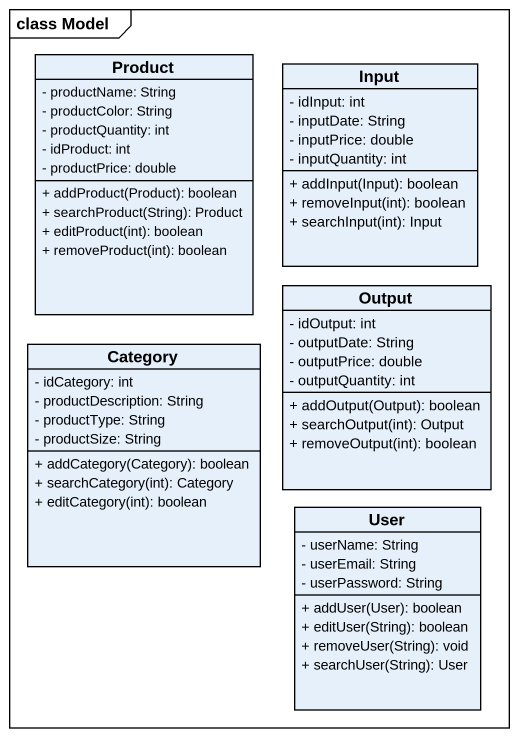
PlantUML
@startuml
mainframe class Model
hide circle
hide empty members
skinparam classAttributeIconSize 0
class Product {
  - productName: String
  - productColor: String
  - productQuantity: int
  - idProduct: int
  - productPrice: double
  + addProduct(Product): boolean
  + searchProduct(String): Product
  + editProduct(int): boolean
  + removeProduct(int): boolean
}
class Input {
  - idInput: int
  - inputDate: String
  - inputPrice: double
  - inputQuantity: int
  + addInput(Input): boolean
  + removeInput(int): boolean
  + searchInput(int): Input
}
class Category {
  - idCategory: int
  - productDescription: String
  - productType: String
  - productSize: String
  + addCategory(Category): boolean
  + searchCategory(int): Category
  + editCategory(int): boolean
}
class Output {
  - idOutput: int
  - outputDate: String
  - outputPrice: double
  - outputQuantity: int
  + addOutput(Output): boolean
  + searchOutput(int): Output
  + removeOutput(int): boolean
}
class User {
  - userName: String
  - userEmail: String
  - userPassword: String
  + addUser(User): boolean
  + editUser(String): boolean
  + removeUser(String): void
  + searchUser(String): User
}
@enduml
